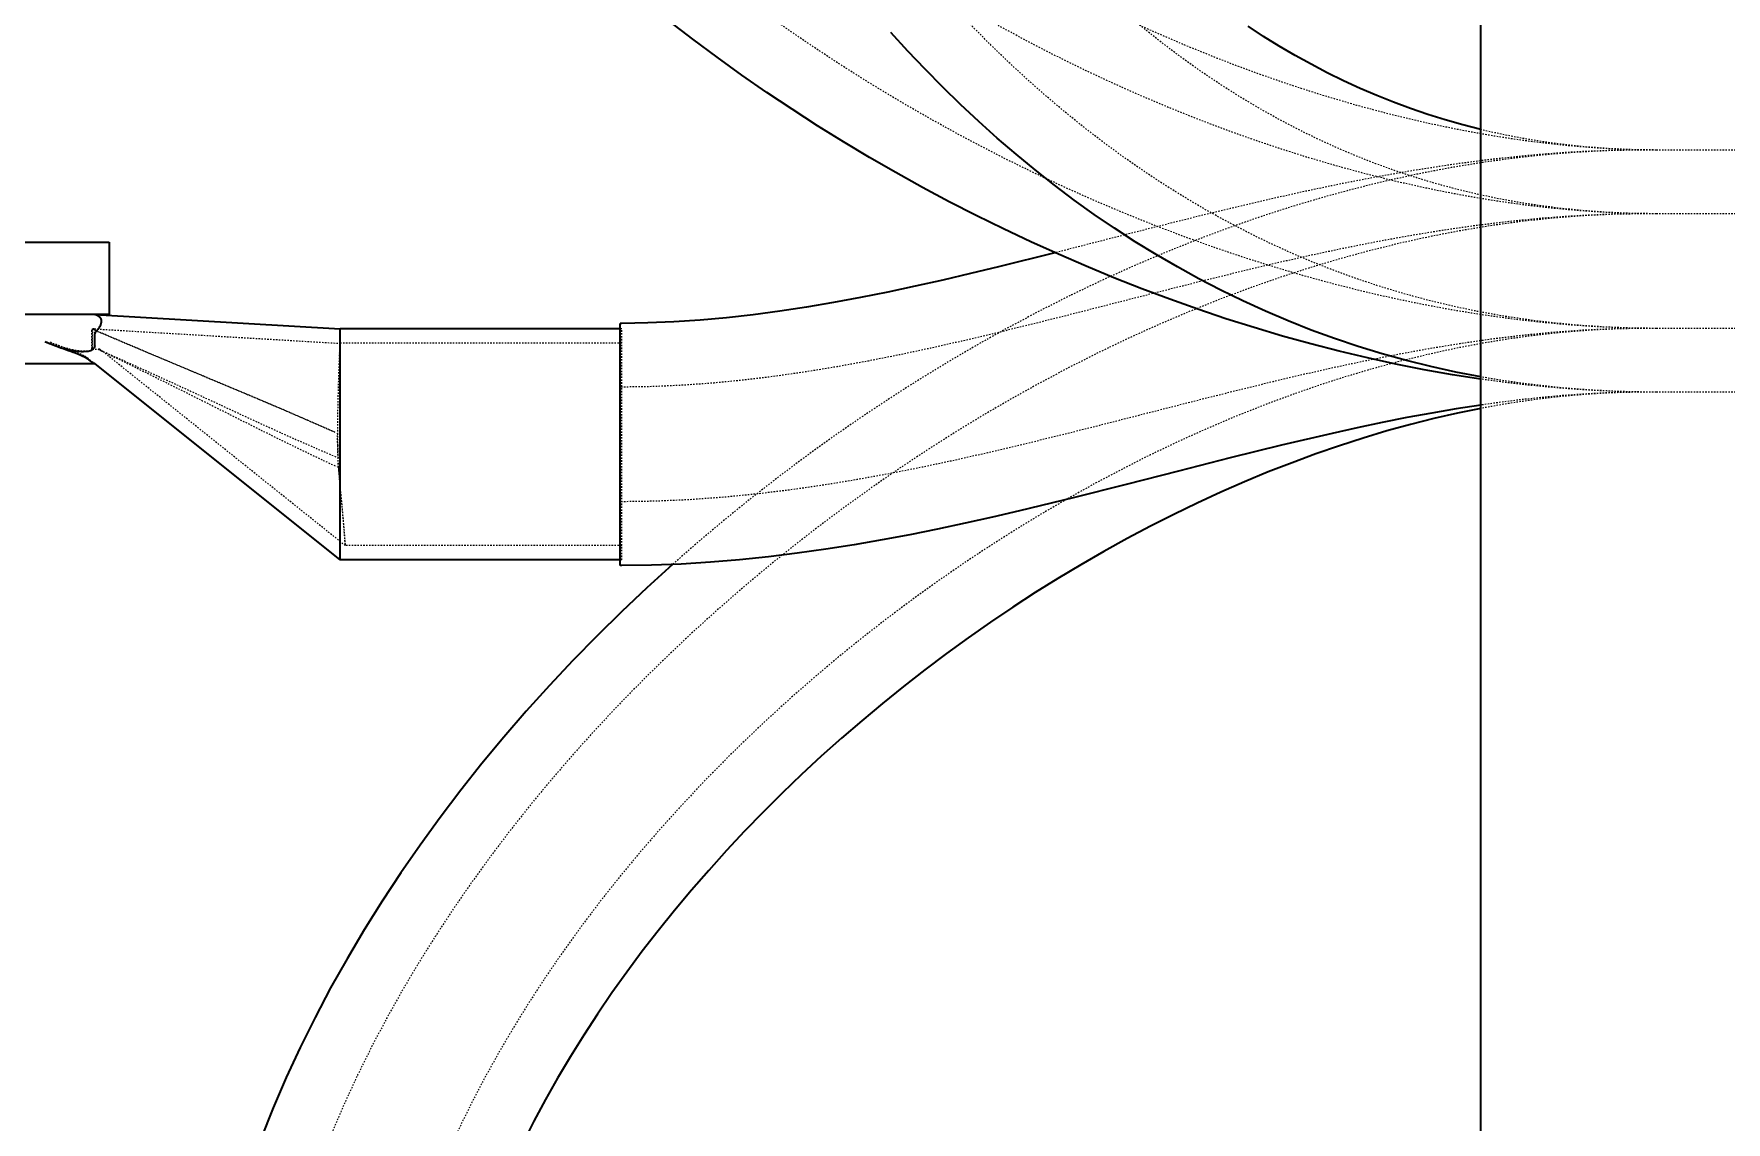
# Model space of a CAD drawing. Header units: millimetres. Extents: x -116965 to 323937, y 291661 to 566926.
# Drawn here: x -19679.5 to -19562.3, y 314251.3 to 314326.6 of the extents above; entities that cross this region are included whole.
import ezdxf

# ---------------------------------------------------------------- set-up
doc = ezdxf.new("R2010")
doc.units = ezdxf.units.MM
doc.linetypes.add('DASHED', pattern=[0.75, 0.5, -0.25])
doc.layers.add('Hidden Edges(Schneider)', color=7, linetype='DASHED', lineweight=18)
doc.layers.add('Visible Edges(Schneider)', color=7, linetype='Continuous', lineweight=35)

msp = doc.modelspace()

# ---------------------------------------------------------------- linework, layer by layer
at = {"layer": 'Hidden Edges(Schneider)', "ltscale": 0.00326}
for p, q in [((-19567.142362, 314318.593953), (-19567.955288, 314318.593953)), ((-19567.142362, 314314.180703), (-19567.955288, 314314.180703)), ((-19567.142362, 314306.243203), (-19567.955288, 314306.243203)), ((-19567.142362, 314301.829953), (-19567.955288, 314301.829953))]:
    msp.add_line(p, q, dxfattribs=at)
at = {"layer": 'Hidden Edges(Schneider)', "ltscale": 0.051567}
for p, q in [((-19554.642362, 314318.593953), (-19567.142362, 314318.593953)), ((-19554.642362, 314314.180703), (-19567.142362, 314314.180703)), ((-19554.642362, 314306.243203), (-19567.142362, 314306.243203)), ((-19554.642362, 314301.829953), (-19567.142362, 314301.829953))]:
    msp.add_line(p, q, dxfattribs=at)
at = {"layer": 'Hidden Edges(Schneider)'}
for p, q in [((-19678.698115, 314305.296302), (-19678.698344, 314305.296402)), ((-19675.470194, 314306.197508), (-19675.47043, 314306.197609))]:
    msp.add_line(p, q, dxfattribs=at)
at = {"layer": 'Hidden Edges(Schneider)', "ltscale": 0.05364}
msp.add_line((-19675.328147, 314306.211953), (-19675.50369, 314306.211953), dxfattribs=at)
at = {"layer": 'Hidden Edges(Schneider)', "ltscale": 4.97122e-05}
msp.add_line((-19675.47043, 314306.197609), (-19675.50369, 314306.211953), dxfattribs=at)
at = {"layer": 'Hidden Edges(Schneider)', "ltscale": 0.005687}
for p, q in [((-19675.503689, 314304.811953), (-19675.503689, 314306.211953)), ((-19675.328211, 314306.211953), (-19675.328211, 314304.811953))]:
    msp.add_line(p, q, dxfattribs=at)
at = {"layer": 'Hidden Edges(Schneider)', "ltscale": 0.070288}
msp.add_line((-19675.328211, 314306.211953), (-19658.328211, 314305.211953), dxfattribs=at)
at = {"layer": 'Hidden Edges(Schneider)', "ltscale": 0.080622}
msp.add_line((-19638.798825, 314305.211953), (-19658.328211, 314305.211953), dxfattribs=at)
at = {"layer": 'Hidden Edges(Schneider)', "ltscale": 0.000313334}
for p, q in [((-19638.798825, 314306.211953), (-19638.898825, 314306.211953)), ((-19638.798825, 314302.180703), (-19638.898825, 314302.180703)), ((-19638.798825, 314294.243203), (-19638.898825, 314294.243203)), ((-19638.798825, 314290.211953), (-19638.898825, 314290.211953))]:
    msp.add_line(p, q, dxfattribs=at)
at = {"layer": 'Hidden Edges(Schneider)', "ltscale": 0.13193}
msp.add_line((-19638.798825, 314290.211953), (-19638.798825, 314306.211953), dxfattribs=at)
at = {"layer": 'Hidden Edges(Schneider)', "ltscale": 3.78582e-05}
msp.add_line((-19675.470336, 314304.811953), (-19675.503689, 314304.811953), dxfattribs=at)
at = {"layer": 'Hidden Edges(Schneider)', "ltscale": 0.001576}
msp.add_line((-19675.470335, 314304.811953), (-19675.087885, 314304.811953), dxfattribs=at)
at = {"layer": 'Hidden Edges(Schneider)', "ltscale": 0.055147}
msp.add_line((-19674.947881, 314304.811953), (-19675.087885, 314304.811953), dxfattribs=at)
at = {"layer": 'Hidden Edges(Schneider)', "ltscale": 0.001349}
msp.add_line((-19674.948044, 314304.811953), (-19674.674352, 314304.593), dxfattribs=at)
at = {"layer": 'Hidden Edges(Schneider)', "ltscale": 0.11247}
msp.add_line((-19657.94805, 314291.211958), (-19674.674352, 314304.593), dxfattribs=at)
at = {"layer": 'Hidden Edges(Schneider)', "ltscale": 0.00021395}
msp.add_line((-19675.298825, 314303.811953), (-19675.363873, 314303.843614), dxfattribs=at)
at = {"layer": 'Hidden Edges(Schneider)', "ltscale": 0.07905}
msp.add_line((-19638.798825, 314291.211953), (-19657.948039, 314291.211953), dxfattribs=at)
at = {"layer": 'Hidden Edges(Schneider)', "ltscale": 0.144389, "flags": 128}
msp.add_lwpolyline([(-19567.142365, 314306.243211), (-19568.968098, 314306.267701), (-19570.775025, 314306.340867), (-19572.563012, 314306.46227), (-19574.331906, 314306.631413), (-19576.081612, 314306.847878), (-19577.81194, 314307.111169), (-19579.522775, 314307.420808), (-19581.213925, 314307.776223), (-19582.885239, 314308.176862), (-19584.536584, 314308.622094), (-19586.167825, 314309.111386), (-19587.778771, 314309.644128), (-19589.369328, 314310.21967), (-19590.9394, 314310.837365), (-19592.488911, 314311.496526), (-19594.017785, 314312.196465), (-19595.525964, 314312.936536), (-19597.01339, 314313.716031), (-19598.480046, 314314.534264), (-19599.925969, 314315.390511), (-19601.351235, 314316.284104), (-19602.755864, 314317.214337), (-19604.139893, 314318.180505), (-19605.5034, 314319.181939), (-19606.846478, 314320.217915), (-19608.169282, 314321.287804), (-19609.471944, 314322.390958), (-19610.754617, 314323.526727), (-19612.017415, 314324.694444), (-19613.260491, 314325.893479), (-19614.484017, 314327.123185), (-19615.688165, 314328.382951), (-19616.873124, 314329.672185), (-19618.039048, 314330.990334), (-19619.186166, 314332.336808), (-19620.314629, 314333.711034), (-19621.42463, 314335.112401), (-19622.516358, 314336.540356), (-19623.589995, 314337.994328), (-19624.645732, 314339.473801), (-19625.683739, 314340.978223), (-19626.7042, 314342.507096), (-19627.707293, 314344.059888), (-19628.693192, 314345.636063), (-19629.662068, 314347.235089), (-19630.614102, 314348.856488), (-19631.549466, 314350.499688), (-19632.468341, 314352.164174), (-19633.370879, 314353.849469), (-19634.257243, 314355.555077), (-19635.127585, 314357.280484), (-19635.982068, 314359.025193), (-19636.820834, 314360.788689), (-19637.644046, 314362.570496), (-19638.451855, 314364.37008), (-19639.244397, 314366.186982), (-19640.021832, 314368.020707), (-19640.784276, 314369.870721), (-19641.53189, 314371.736565), (-19642.264798, 314373.617726), (-19642.983163, 314375.513707), (-19643.687108, 314377.424031), (-19645.052245, 314381.285706), (-19646.36122, 314385.198766), (-19647.615035, 314389.15928), (-19648.814681, 314393.163262), (-19649.961179, 314397.206784), (-19651.055501, 314401.285859), (-19652.098582, 314405.39652), (-19653.091319, 314409.534798), (-19654.034627, 314413.696709), (-19654.929402, 314417.878228), (-19655.776551, 314422.075425), (-19656.57697, 314426.284295), (-19657.331555, 314430.500832), (-19658.041156, 314434.721032), (-19658.70662, 314438.940888), (-19659.328807, 314443.156434), (-19659.908583, 314447.363587), (-19660.446799, 314451.558343), (-19660.944302, 314455.736771), (-19661.401933, 314459.894791), (-19661.820529, 314464.028359), (-19662.200902, 314468.133508), (-19662.5439, 314472.206231), (-19662.850344, 314476.242486), (-19663.121074, 314480.238229), (-19663.356917, 314484.189454), (-19663.558677, 314488.092156), (-19663.727172, 314491.942368), (-19663.863213, 314495.736047), (-19663.967612, 314499.469224), (-19664.041179, 314503.137933), (-19664.066661, 314504.946824), (-19664.084723, 314506.738129), (-19664.09549, 314508.511315), (-19664.099057, 314510.265847)], dxfattribs=at)
at = {"layer": 'Hidden Edges(Schneider)', "ltscale": 0.145204, "flags": 128}
msp.add_lwpolyline([(-19567.142365, 314314.180699), (-19568.754533, 314314.20229), (-19570.345757, 314314.266663), (-19571.916383, 314314.373265), (-19573.466733, 314314.521542), (-19574.997151, 314314.710904), (-19576.508, 314314.940816), (-19577.999604, 314315.210744), (-19579.472363, 314315.520211), (-19580.926602, 314315.868798), (-19582.362702, 314316.256028), (-19583.780988, 314316.6815), (-19585.181802, 314317.144757), (-19586.565507, 314317.645417), (-19587.93237, 314318.183137), (-19589.282677, 314318.757554), (-19590.616677, 314319.368344), (-19591.934674, 314320.015126), (-19593.236897, 314320.697575), (-19594.523595, 314321.415387), (-19595.7949, 314322.168218), (-19597.050965, 314322.955743), (-19598.291962, 314323.777657), (-19599.518044, 314324.633599), (-19600.729344, 314325.523244), (-19601.925977, 314326.446286), (-19603.107999, 314327.402325), (-19604.275449, 314328.391), (-19605.428422, 314329.411927), (-19606.566956, 314330.464745), (-19607.691109, 314331.549092), (-19608.800958, 314332.664567), (-19609.896481, 314333.81075), (-19610.977719, 314334.987203), (-19612.04469, 314336.193486), (-19613.097413, 314337.429162), (-19614.135907, 314338.693772), (-19615.160172, 314339.986897), (-19616.170266, 314341.308061), (-19617.166169, 314342.656842), (-19618.1479, 314344.032708), (-19619.115498, 314345.435201), (-19620.068982, 314346.863767), (-19621.00837, 314348.317967), (-19621.933701, 314349.797269), (-19622.844994, 314351.301175), (-19623.742268, 314352.829209), (-19624.625562, 314354.380856), (-19625.494893, 314355.955602), (-19626.35031, 314357.55293), (-19627.191851, 314359.172326), (-19628.019584, 314360.813256), (-19628.833525, 314362.475205), (-19629.633744, 314364.157639), (-19630.420277, 314365.860043), (-19631.193183, 314367.581902), (-19631.952508, 314369.322682), (-19632.698329, 314371.081849), (-19633.430693, 314372.858868), (-19634.149678, 314374.653245), (-19634.85533, 314376.464406), (-19635.547707, 314378.291856), (-19636.226876, 314380.13506), (-19637.545922, 314383.866616), (-19638.813079, 314387.65482), (-19640.028956, 314391.495458), (-19641.194175, 314395.384293), (-19642.309344, 314399.317113), (-19643.375085, 314403.289681), (-19644.392102, 314407.297803), (-19645.361102, 314411.337262), (-19646.2828, 314415.403863), (-19647.15791, 314419.493371), (-19647.98714, 314423.601647), (-19648.771212, 314427.724458), (-19649.510854, 314431.857606), (-19650.206826, 314435.996896), (-19650.859902, 314440.138207), (-19651.470826, 314444.277345), (-19652.04037, 314448.410111), (-19652.569287, 314452.532349), (-19653.058341, 314456.639863), (-19653.508332, 314460.728532), (-19653.920024, 314464.794122), (-19654.294217, 314468.832551), (-19654.631694, 314472.839547), (-19654.933226, 314476.811028), (-19655.199626, 314480.742799), (-19655.431664, 314484.6307), (-19655.630143, 314488.470536), (-19655.795882, 314492.258149), (-19655.929673, 314495.989343), (-19656.032336, 314499.659882), (-19656.104663, 314503.265611), (-19656.129706, 314505.042878), (-19656.147473, 314506.802331), (-19656.158059, 314508.543511), (-19656.161559, 314510.265847)], dxfattribs=at)
at = {"layer": 'Hidden Edges(Schneider)', "ltscale": 0.143134, "flags": 128}
msp.add_lwpolyline([(-19567.142365, 314306.243211), (-19569.128812, 314306.270276), (-19571.129525, 314306.35088), (-19573.143113, 314306.484109), (-19575.16824, 314306.669007), (-19577.203534, 314306.904679), (-19579.247659, 314307.190209), (-19581.299241, 314307.524701), (-19583.356965, 314307.907353), (-19585.419438, 314308.337403), (-19587.485326, 314308.81405), (-19589.553254, 314309.336472), (-19591.62185, 314309.903909), (-19593.689778, 314310.515576), (-19595.755627, 314311.17075), (-19597.818024, 314311.868726), (-19599.875558, 314312.608777), (-19601.926835, 314313.390199), (-19603.970483, 314314.212266), (-19606.005071, 314315.074292), (-19608.029206, 314315.975552), (-19610.041478, 314316.915437), (-19612.040437, 314317.893239), (-19614.02467, 314318.908311), (-19615.99273, 314319.960004), (-19617.943223, 314321.04765), (-19619.874699, 314322.170583), (-19621.78571, 314323.328172), (-19623.674786, 314324.519826), (-19625.540488, 314325.744916), (-19627.381366, 314327.002831), (-19629.195941, 314328.292943), (-19630.982783, 314329.614621), (-19632.740395, 314330.967313), (-19634.467309, 314332.350427), (-19636.162007, 314333.76339), (-19637.823003, 314335.205651), (-19639.448808, 314336.676637), (-19641.037915, 314338.175755), (-19642.588837, 314339.702493), (-19644.100001, 314341.256314), (-19645.569852, 314342.836686), (-19646.996816, 314344.443112), (-19648.379319, 314346.075078), (-19649.715808, 314347.732049), (-19651.004699, 314349.41351), (-19652.244342, 314351.119004), (-19653.43303, 314352.848016), (-19654.569037, 314354.600011), (-19655.650676, 314356.374493), (-19656.676209, 314358.170968), (-19657.64395, 314359.9889), (-19658.552049, 314361.827775), (-19659.398635, 314363.686963), (-19660.181802, 314365.565816), (-19660.899651, 314367.463685), (-19661.550305, 314369.37996), (-19662.131789, 314371.313878), (-19662.64211, 314373.264581), (-19663.079293, 314375.231133), (-19663.441336, 314377.212621), (-19663.726256, 314379.208051), (-19663.839181, 314380.210629), (-19663.932107, 314381.216241), (-19664.004796, 314382.224713), (-19664.05701, 314383.235932), (-19664.088509, 314384.249688), (-19664.099057, 314385.265866)], dxfattribs=at)
at = {"layer": 'Hidden Edges(Schneider)', "ltscale": 0.144509, "flags": 128}
msp.add_lwpolyline([(-19567.142365, 314314.180699), (-19568.913796, 314314.204923), (-19570.706685, 314314.277249), (-19572.519334, 314314.397202), (-19574.350102, 314314.564343), (-19576.197274, 314314.778176), (-19578.05919, 314315.038224), (-19579.934132, 314315.343991), (-19581.820443, 314315.694848), (-19583.716443, 314316.090203), (-19585.620454, 314316.529485), (-19587.530797, 314317.012044), (-19589.445775, 314317.537309), (-19591.363766, 314318.104649), (-19593.283074, 314318.713399), (-19595.202096, 314319.36287), (-19597.119153, 314320.052396), (-19599.032605, 314320.78127), (-19600.94085, 314321.548844), (-19602.842191, 314322.354413), (-19604.735062, 314323.19727), (-19606.617806, 314324.076672), (-19608.488839, 314324.991914), (-19610.346539, 314325.942231), (-19612.189305, 314326.926938), (-19614.015515, 314327.945252), (-19615.823567, 314328.996449), (-19617.611897, 314330.079785), (-19619.378903, 314331.19444), (-19621.123002, 314332.339669), (-19622.84262, 314333.514691), (-19624.536183, 314334.718705), (-19626.202109, 314335.950967), (-19627.838824, 314337.210656), (-19629.444793, 314338.496953), (-19631.018479, 314339.809018), (-19632.558339, 314341.146031), (-19634.062817, 314342.507192), (-19635.530389, 314343.891621), (-19636.959508, 314345.29852), (-19638.348706, 314346.726991), (-19639.696515, 314348.176175), (-19641.001456, 314349.645177), (-19642.26207, 314351.133138), (-19643.476889, 314352.639161), (-19644.644435, 314354.16237), (-19645.763352, 314355.701848), (-19646.832288, 314357.256738), (-19647.849934, 314358.826123), (-19648.814948, 314360.409146), (-19649.726031, 314362.00491), (-19650.581839, 314363.612519), (-19651.381162, 314365.231114), (-19652.122863, 314366.859952), (-19652.805808, 314368.498269), (-19653.428834, 314370.145284), (-19653.990815, 314371.80029), (-19654.490664, 314373.462582), (-19654.927352, 314375.131665), (-19655.299819, 314376.80708), (-19655.607026, 314378.488313), (-19655.847915, 314380.174981), (-19656.021397, 314381.866914), (-19656.12633, 314383.56392), (-19656.161559, 314385.265866)], dxfattribs=at)
at = {"layer": 'Hidden Edges(Schneider)', "ltscale": 0.140872, "flags": 128}
msp.add_lwpolyline([(-19567.142365, 314318.593961), (-19568.223336, 314318.603783), (-19569.315541, 314318.633176), (-19570.418485, 314318.682061), (-19571.531594, 314318.750306), (-19572.654374, 314318.837834), (-19573.78629, 314318.944531), (-19574.926808, 314319.070302), (-19576.075414, 314319.215051), (-19577.231572, 314319.378663), (-19578.394769, 314319.561063), (-19580.740159, 314319.981728), (-19583.10735, 314320.476266), (-19585.492146, 314321.043855), (-19587.890313, 314321.683675), (-19590.297635, 314322.394391), (-19592.710049, 314323.174363), (-19595.123627, 314324.021989), (-19597.534402, 314324.935685), (-19599.938405, 314325.91385), (-19602.33167, 314326.954881), (-19604.710229, 314328.057195), (-19607.070153, 314329.21919), (-19609.407437, 314330.439263), (-19611.718171, 314331.715833), (-19613.998502, 314333.04699), (-19616.244767, 314334.430734), (-19618.453324, 314335.865002), (-19620.620492, 314337.347775), (-19622.742608, 314338.876992), (-19624.81601, 314340.450593), (-19626.837046, 314342.066556), (-19628.802054, 314343.722821), (-19630.707352, 314345.417367), (-19632.549374, 314347.148019), (-19634.324849, 314348.91224), (-19636.030543, 314350.707665), (-19637.663205, 314352.531873)], dxfattribs=at)
at = {"layer": 'Hidden Edges(Schneider)', "ltscale": 0.050617, "flags": 128}
msp.add_lwpolyline([(-19567.142365, 314318.593961), (-19568.745854, 314318.616792), (-19570.323804, 314318.684903), (-19571.877015, 314318.797685), (-19573.406232, 314318.954507), (-19574.912236, 314319.154797), (-19576.395829, 314319.397927), (-19577.857774, 314319.683286), (-19579.298833, 314320.010281)], dxfattribs=at)
at = {"layer": 'Hidden Edges(Schneider)', "ltscale": 0.13098, "flags": 128}
msp.add_lwpolyline([(-19567.955296, 314318.593961), (-19570.182317, 314318.558846), (-19572.412713, 314318.454553), (-19574.645303, 314318.282605), (-19576.878903, 314318.044511), (-19579.112351, 314317.741776), (-19581.344426, 314317.375947), (-19583.574002, 314316.948548), (-19585.79984, 314316.461068), (-19588.020814, 314315.91507), (-19590.235741, 314315.312043), (-19592.443593, 314314.653302), (-19594.643395, 314313.939916), (-19596.834119, 314313.173123), (-19599.014657, 314312.354089), (-19601.18398, 314311.483994), (-19603.341, 314310.564023), (-19605.48467, 314309.595338), (-19607.6139, 314308.579007), (-19609.727567, 314307.516061), (-19611.824582, 314306.40751), (-19613.903802, 314305.254384), (-19615.964139, 314304.057694), (-19618.004468, 314302.818471), (-19620.023644, 314301.537686), (-19622.020505, 314300.216275), (-19623.993876, 314298.855153), (-19625.942557, 314297.455216), (-19627.865384, 314296.017381), (-19629.761164, 314294.5426), (-19631.628726, 314293.031751), (-19633.466819, 314291.485692), (-19635.274194, 314289.905244)], dxfattribs=at)
at = {"layer": 'Hidden Edges(Schneider)', "ltscale": 0.145987, "flags": 128}
msp.add_lwpolyline([(-19567.955296, 314318.593961), (-19569.328778, 314318.582364), (-19570.695508, 314318.548222), (-19572.055524, 314318.492432), (-19573.408826, 314318.415948), (-19574.755433, 314318.319684), (-19576.095345, 314318.204575), (-19578.7552, 314317.921544), (-19581.388524, 314317.574254), (-19583.995431, 314317.170144), (-19586.576608, 314316.716462), (-19589.133065, 314316.219903), (-19591.665623, 314315.687028), (-19594.175141, 314315.124379), (-19596.662438, 314314.538518), (-19599.128411, 314313.936005), (-19601.573918, 314313.32306), (-19603.99957, 314312.705479), (-19608.793786, 314311.479531)], dxfattribs=at)
at = {"layer": 'Hidden Edges(Schneider)', "ltscale": 0.135934, "flags": 128}
msp.add_lwpolyline([(-19567.955296, 314314.180699), (-19570.04371, 314314.147645), (-19572.139771, 314314.049321), (-19574.242146, 314313.887063), (-19576.3495, 314313.662148), (-19578.460534, 314313.375893), (-19580.573952, 314313.029576), (-19582.688535, 314312.624398), (-19584.80304, 314312.161561), (-19586.916249, 314311.642228), (-19589.02694, 314311.067582), (-19591.133874, 314310.438825), (-19593.235848, 314309.757062), (-19595.331643, 314309.023419), (-19597.420056, 314308.238927), (-19599.499848, 314307.404691), (-19601.569836, 314306.521779), (-19603.628762, 314305.591279), (-19605.675443, 314304.61422), (-19607.708619, 314303.591634), (-19609.727052, 314302.52451), (-19611.72952, 314301.41388), (-19613.714745, 314300.260716), (-19615.681508, 314299.066048), (-19617.628568, 314297.83085), (-19619.554665, 314296.556111), (-19621.458504, 314295.242787), (-19623.338826, 314293.891831), (-19625.194362, 314292.504216), (-19627.023824, 314291.080857), (-19628.825934, 314289.622746), (-19630.599425, 314288.130799), (-19632.34298, 314286.605969), (-19634.055302, 314285.049134), (-19635.735057, 314283.461247), (-19637.380956, 314281.843186), (-19638.991683, 314280.195886), (-19640.565923, 314278.520261), (-19642.10234, 314276.81717), (-19643.59958, 314275.087529), (-19645.056269, 314273.332196), (-19646.471064, 314271.552029), (-19647.842591, 314269.747926), (-19649.169505, 314267.920762), (-19650.450414, 314266.071359), (-19651.683886, 314264.200612), (-19652.868474, 314262.309342), (-19654.002745, 314260.398389), (-19655.085252, 314258.468629), (-19656.114543, 314256.520882), (-19657.089169, 314254.556008), (-19658.007586, 314252.574836), (-19658.868211, 314250.578271), (-19659.669488, 314248.567172), (-19660.409816, 314246.542445), (-19661.08764, 314244.504958), (-19661.701358, 314242.455598), (-19662.249272, 314240.395356), (-19662.729686, 314238.325253), (-19663.14091, 314236.24632), (-19663.481248, 314234.159575), (-19663.748954, 314232.066117), (-19663.942311, 314229.967204), (-19664.059584, 314227.864095), (-19664.099057, 314225.758038)], dxfattribs=at)
at = {"layer": 'Hidden Edges(Schneider)', "ltscale": 0.151819, "flags": 128}
for points in [[(-19567.955296, 314314.180699), (-19570.323994, 314314.144498), (-19572.678559, 314314.039174), (-19575.019257, 314313.869763), (-19577.346356, 314313.641206), (-19579.660142, 314313.358518), (-19581.9609, 314313.026696), (-19584.248975, 314312.6507), (-19586.524937, 314312.235375), (-19588.789361, 314311.785413), (-19591.042798, 314311.305467), (-19593.285764, 314310.800248), (-19595.518811, 314310.274392), (-19599.957345, 314309.179421), (-19604.362443, 314308.056622), (-19608.737767, 314306.941148), (-19613.086808, 314305.868131), (-19615.25245, 314305.358353), (-19617.412656, 314304.871884), (-19619.567731, 314304.412843), (-19621.718076, 314303.985387), (-19623.864024, 314303.593579), (-19626.005919, 314303.24154), (-19628.144038, 314302.933236), (-19630.278952, 314302.672463), (-19632.411282, 314302.463017), (-19634.541629, 314302.308713), (-19636.670602, 314302.213345), (-19638.798821, 314302.180711)], [(-19567.955296, 314306.243211), (-19570.083516, 314306.210576), (-19572.212479, 314306.115189), (-19574.342835, 314305.960885), (-19576.475156, 314305.751458), (-19578.61007, 314305.490666), (-19580.748189, 314305.182362), (-19582.890084, 314304.830342), (-19585.036023, 314304.438535), (-19587.186368, 314304.01106), (-19589.341462, 314303.552018), (-19591.501649, 314303.065568), (-19593.66731, 314302.555772), (-19598.016351, 314301.482755), (-19602.391656, 314300.36728), (-19606.796773, 314299.244481), (-19611.235307, 314298.14951), (-19613.468354, 314297.623673), (-19615.71132, 314297.118436), (-19617.964738, 314296.63849), (-19620.22918, 314296.188527), (-19622.505143, 314295.773202), (-19624.793208, 314295.397206), (-19627.093976, 314295.065385), (-19629.407761, 314294.782697), (-19631.73486, 314294.554158), (-19634.075549, 314294.384728), (-19636.430114, 314294.279424), (-19638.798821, 314294.243203)]]:
    msp.add_lwpolyline(points, dxfattribs=at)
at = {"layer": 'Hidden Edges(Schneider)', "ltscale": 0.005953, "flags": 128}
msp.add_lwpolyline([(-19675.089261, 314306.177274), (-19675.050699, 314306.221924), (-19675.015714, 314306.268239), (-19674.984249, 314306.315953), (-19674.956259, 314306.364802), (-19674.931695, 314306.414521), (-19674.910604, 314306.464573), (-19674.893033, 314306.514422), (-19674.878904, 314306.563817), (-19674.868151, 314306.61251), (-19674.860701, 314306.660249), (-19674.85649, 314306.706742), (-19674.855491, 314306.751604), (-19674.857685, 314306.794687), (-19674.863052, 314306.835868), (-19674.871573, 314306.875024), (-19674.883229, 314306.91203), (-19674.897992, 314306.946731), (-19674.915838, 314306.978989), (-19674.936778, 314307.008802), (-19674.960822, 314307.036175), (-19674.987904, 314307.061049), (-19675.017943, 314307.083428), (-19675.050947, 314307.103426), (-19675.086922, 314307.121157)], dxfattribs=at)
at = {"layer": 'Hidden Edges(Schneider)', "ltscale": 0.01389, "flags": 128}
msp.add_lwpolyline([(-19678.38673, 314305.311953), (-19678.250276, 314305.253271), (-19678.114113, 314305.196964), (-19677.978465, 314305.143111), (-19677.843544, 314305.091795), (-19677.709567, 314305.043094), (-19677.576756, 314304.99709), (-19677.445325, 314304.953861), (-19677.315492, 314304.913489), (-19677.187473, 314304.876053), (-19677.061486, 314304.841635), (-19676.937749, 314304.810313), (-19676.81648, 314304.782169), (-19676.697892, 314304.757282), (-19676.582207, 314304.735733), (-19676.466626, 314304.717159), (-19676.332251, 314304.699741), (-19676.181773, 314304.686374), (-19676.022488, 314304.680761), (-19675.861704, 314304.686604), (-19675.70672, 314304.707604), (-19675.558371, 314304.750025), (-19675.425352, 314304.824339), (-19675.33066, 314304.940002), (-19675.298826, 314305.086319)], dxfattribs=at)
at = {"layer": 'Hidden Edges(Schneider)', "ltscale": 0.015662, "flags": 128}
msp.add_lwpolyline([(-19678.38673, 314305.311953), (-19678.210248, 314305.236139), (-19678.036553, 314305.164174), (-19677.86292, 314305.094446), (-19677.689611, 314305.026613), (-19677.517795, 314304.9607), (-19677.348642, 314304.896728), (-19677.183322, 314304.834719), (-19677.023007, 314304.774698), (-19676.868867, 314304.716686), (-19676.722073, 314304.660707), (-19676.583795, 314304.606782), (-19676.454062, 314304.554467), (-19676.326668, 314304.500575), (-19676.202411, 314304.444428), (-19676.081936, 314304.38499), (-19675.967066, 314304.321569), (-19675.860488, 314304.254236), (-19675.764844, 314304.184212), (-19675.681693, 314304.114479), (-19675.608291, 314304.046319), (-19675.54279, 314303.982928), (-19675.482148, 314303.926558), (-19675.423118, 314303.879221), (-19675.36246, 314303.842931)], dxfattribs=at)
at = {"layer": 'Hidden Edges(Schneider)', "ltscale": 0.005627, "flags": 128}
for points in [[(-19675.471467, 314304.811953), (-19675.471334, 314304.86923), (-19675.471205, 314304.926561), (-19675.471086, 314304.983946), (-19675.470971, 314305.041385), (-19675.470864, 314305.09888), (-19675.470766, 314305.156431), (-19675.470673, 314305.214041), (-19675.470588, 314305.271709), (-19675.470509, 314305.329437), (-19675.470437, 314305.387225), (-19675.470373, 314305.445074), (-19675.470316, 314305.502986), (-19675.470266, 314305.560961), (-19675.470223, 314305.619), (-19675.470187, 314305.677105), (-19675.470158, 314305.735199), (-19675.470137, 314305.793223), (-19675.470125, 314305.851178), (-19675.470118, 314305.909065), (-19675.47012, 314305.966884), (-19675.470127, 314306.024637), (-19675.470142, 314306.082324), (-19675.470166, 314306.139948), (-19675.470194, 314306.197508)], [(-19675.47043, 314306.197609), (-19675.470385, 314306.139848), (-19675.470342, 314306.082056), (-19675.470304, 314306.024233), (-19675.470268, 314305.966378), (-19675.470237, 314305.908492), (-19675.470208, 314305.850572), (-19675.470185, 314305.792632), (-19675.470166, 314305.734718), (-19675.470149, 314305.676835), (-19675.470135, 314305.618981), (-19675.470125, 314305.561157), (-19675.47012, 314305.503363), (-19675.470118, 314305.445597), (-19675.47012, 314305.38786), (-19675.470125, 314305.33015), (-19675.470135, 314305.272468), (-19675.470146, 314305.214814), (-19675.470163, 314305.157186), (-19675.470182, 314305.099584), (-19675.470206, 314305.042008), (-19675.470232, 314304.984457), (-19675.470263, 314304.926931), (-19675.470299, 314304.86943), (-19675.470335, 314304.811953)]]:
    msp.add_lwpolyline(points, dxfattribs=at)
at = {"layer": 'Hidden Edges(Schneider)', "ltscale": 0.079252, "flags": 128}
msp.add_lwpolyline([(-19675.47043, 314306.197609), (-19674.570534, 314305.813227), (-19673.662316, 314305.426838), (-19672.75511, 314305.042377), (-19671.858286, 314304.663687), (-19670.981242, 314304.294533), (-19670.133399, 314303.93861), (-19669.32419, 314303.599575), (-19668.563048, 314303.281072), (-19667.859392, 314302.986772), (-19667.221588, 314302.719971), (-19666.608865, 314302.463471), (-19665.995869, 314302.206523), (-19665.382358, 314301.948871), (-19664.768087, 314301.690258), (-19664.152815, 314301.430428), (-19663.536293, 314301.169126), (-19662.918376, 314300.906149), (-19662.304448, 314300.643675), (-19661.696352, 314300.382418), (-19661.092243, 314300.121531), (-19660.490274, 314299.860172), (-19659.888601, 314299.597495), (-19659.285378, 314299.332653), (-19658.678774, 314299.064795)], dxfattribs=at)
at = {"layer": 'Hidden Edges(Schneider)', "ltscale": 0.079251, "flags": 128}
msp.add_lwpolyline([(-19658.678774, 314299.064795), (-19659.311292, 314299.342976), (-19659.928166, 314299.612915), (-19660.532374, 314299.876003), (-19661.126909, 314300.133627), (-19661.714768, 314300.387165), (-19662.298953, 314300.637984), (-19662.88247, 314300.887443), (-19663.468329, 314301.136898), (-19664.059538, 314301.3877), (-19664.659111, 314301.641199), (-19665.270056, 314301.898749), (-19665.895385, 314302.161709), (-19666.538104, 314302.43145), (-19667.201213, 314302.709356), (-19667.895393, 314303.000045), (-19668.633665, 314303.309142), (-19669.41086, 314303.634701), (-19670.221369, 314303.974629), (-19671.059577, 314304.326845), (-19671.919874, 314304.689254), (-19672.796661, 314305.059727), (-19673.684351, 314305.43609), (-19674.577376, 314305.816113), (-19675.470194, 314306.197508)], dxfattribs=at)
at = {"layer": 'Hidden Edges(Schneider)', "ltscale": 0.002087, "flags": 128}
msp.add_lwpolyline([(-19675.089261, 314306.177274), (-19675.103897, 314306.16111), (-19675.118212, 314306.14466), (-19675.132181, 314306.127926), (-19675.145776, 314306.11091), (-19675.158974, 314306.093613), (-19675.171747, 314306.076036), (-19675.18407, 314306.058181), (-19675.195922, 314306.04004), (-19675.2073, 314306.021578), (-19675.218171, 314306.002792), (-19675.228507, 314305.983688), (-19675.238268, 314305.964267), (-19675.247428, 314305.944533), (-19675.255949, 314305.92449), (-19675.263798, 314305.904141), (-19675.270945, 314305.883489), (-19675.277356, 314305.862538), (-19675.282986, 314305.841347), (-19675.28778, 314305.820041), (-19675.291726, 314305.798627), (-19675.294816, 314305.777108), (-19675.297036, 314305.755487), (-19675.298375, 314305.733767), (-19675.298826, 314305.711953)], dxfattribs=at)
at = {"layer": 'Hidden Edges(Schneider)', "ltscale": 0.042153, "flags": 128}
msp.add_lwpolyline([(-19658.328219, 314305.211953), (-19658.328773, 314305.198943), (-19658.330466, 314305.159996), (-19658.333253, 314305.095405), (-19658.337089, 314305.00546), (-19658.341926, 314304.890451), (-19658.347716, 314304.750669), (-19658.354412, 314304.586406), (-19658.361946, 314304.398291), (-19658.370189, 314304.187645), (-19658.379025, 314303.955207), (-19658.388342, 314303.701683), (-19658.398026, 314303.427776), (-19658.407962, 314303.134192), (-19658.418032, 314302.821749), (-19658.428058, 314302.49263), (-19658.437898, 314302.148241), (-19658.447431, 314301.789595), (-19658.456536, 314301.417705), (-19658.46509, 314301.033583), (-19658.472974, 314300.638243), (-19658.480053, 314300.233623), (-19658.486205, 314299.822172), (-19658.491329, 314299.40507), (-19658.495329, 314298.983485)], dxfattribs=at)
at = {"layer": 'Hidden Edges(Schneider)', "ltscale": 0.136461, "flags": 128}
msp.add_lwpolyline([(-19567.955296, 314306.243211), (-19569.793809, 314306.214047), (-19571.647351, 314306.127053), (-19573.514569, 314305.982934), (-19575.394032, 314305.782357), (-19577.284406, 314305.526009), (-19579.184239, 314305.214635), (-19581.092046, 314304.849015), (-19583.006375, 314304.429952), (-19584.925759, 314303.958283), (-19586.848691, 314303.434792), (-19588.773701, 314302.860318), (-19590.699303, 314302.235719), (-19592.62399, 314301.56189), (-19594.546292, 314300.839787), (-19596.464722, 314300.070306), (-19598.377774, 314299.25438), (-19600.283978, 314298.392926), (-19602.181828, 314297.486878), (-19604.069894, 314296.537228), (-19605.946667, 314295.544988), (-19607.810719, 314294.511109), (-19609.660561, 314293.436623), (-19611.494763, 314292.322522), (-19613.311856, 314291.169778), (-19615.110371, 314289.979421), (-19616.888898, 314288.752519), (-19618.646004, 314287.490083), (-19620.380261, 314286.193181), (-19622.090237, 314284.862824), (-19623.774503, 314283.500081), (-19625.431636, 314282.106), (-19627.060244, 314280.681649), (-19628.658917, 314279.228135), (-19630.226281, 314277.746507), (-19631.760924, 314276.23787), (-19633.261464, 314274.703294), (-19634.726508, 314273.143884), (-19636.154683, 314271.560727), (-19637.544644, 314269.954968), (-19638.895047, 314268.327733), (-19640.204556, 314266.680108), (-19641.471808, 314265.013238), (-19642.695477, 314263.328267), (-19643.874228, 314261.626302), (-19645.006802, 314259.908505), (-19646.091922, 314258.176022), (-19647.128337, 314256.430016), (-19648.114789, 314254.671632), (-19649.05001, 314252.902013), (-19649.93275, 314251.122323), (-19650.761864, 314249.333716), (-19651.5362, 314247.537289), (-19652.254651, 314245.734168), (-19652.916072, 314243.925477), (-19653.519337, 314242.112313), (-19654.063342, 314240.295792), (-19654.547074, 314238.476935), (-19654.969523, 314236.656714), (-19655.329688, 314234.836093), (-19655.626548, 314233.016053), (-19655.859149, 314231.197482), (-19656.0265, 314229.381133), (-19656.127637, 314227.56774), (-19656.161559, 314225.758038)], dxfattribs=at)
at = {"layer": 'Hidden Edges(Schneider)', "ltscale": 0.078553, "flags": 128}
msp.add_lwpolyline([(-19675.087885, 314304.811953), (-19674.138564, 314304.391643), (-19673.239412, 314303.990799), (-19672.386679, 314303.608117), (-19671.576611, 314303.242279), (-19670.805468, 314302.891952), (-19670.06951, 314302.555788), (-19669.36501, 314302.232419), (-19668.688247, 314301.920464), (-19668.035502, 314301.618528), (-19667.403068, 314301.325209), (-19666.78723, 314301.039099), (-19666.184279, 314300.758795), (-19665.590503, 314300.482906), (-19665.002171, 314300.21006), (-19664.415552, 314299.93891), (-19663.826896, 314299.668138), (-19663.23244, 314299.396455), (-19662.628416, 314299.122596), (-19662.011051, 314298.845304), (-19661.376573, 314298.563321), (-19660.721225, 314298.275377), (-19660.041253, 314297.980184), (-19659.332918, 314297.676437), (-19658.592505, 314297.362836)], dxfattribs=at)
at = {"layer": 'Hidden Edges(Schneider)', "ltscale": 0.079925, "flags": 128}
msp.add_lwpolyline([(-19675.068447, 314304.811953), (-19674.109916, 314304.344737), (-19673.196911, 314303.897764), (-19672.326421, 314303.469816), (-19671.495437, 314303.059671), (-19670.700957, 314302.666098), (-19669.939977, 314302.287856), (-19669.209499, 314301.9237), (-19668.506529, 314301.572377), (-19667.82807, 314301.232626), (-19667.171132, 314300.903188), (-19666.532723, 314300.582802), (-19665.909852, 314300.27021), (-19665.299517, 314299.964164), (-19664.698722, 314299.663423), (-19664.104451, 314299.366765), (-19663.513696, 314299.072975), (-19662.923431, 314298.780854), (-19662.330636, 314298.48921), (-19661.732287, 314298.19685), (-19661.125364, 314297.902573), (-19660.506853, 314297.605167), (-19659.873759, 314297.303402), (-19659.223081, 314296.996032), (-19658.551852, 314296.681805)], dxfattribs=at)
at = {"layer": 'Hidden Edges(Schneider)', "ltscale": 0.054839, "flags": 128}
msp.add_lwpolyline([(-19674.674353, 314304.593), (-19674.751372, 314304.654113), (-19674.80426, 314304.684375), (-19674.894683, 314304.726649)], dxfattribs=at)
at = {"layer": 'Hidden Edges(Schneider)', "ltscale": 0.050713, "flags": 128}
msp.add_lwpolyline([(-19674.674353, 314304.593), (-19674.739644, 314304.645073), (-19674.784259, 314304.671929), (-19674.861121, 314304.711072)], dxfattribs=at)
at = {"layer": 'Hidden Edges(Schneider)', "ltscale": 0.001288, "flags": 128}
msp.add_lwpolyline([(-19675.377447, 314303.846687), (-19675.371208, 314303.843966), (-19675.365202, 314303.841343), (-19675.359434, 314303.83882), (-19675.353908, 314303.836398), (-19675.348625, 314303.834079), (-19675.343587, 314303.831865), (-19675.338802, 314303.829757), (-19675.334269, 314303.827758), (-19675.329995, 314303.825869), (-19675.32598, 314303.824092), (-19675.322229, 314303.822429), (-19675.318746, 314303.820881), (-19675.315534, 314303.819451), (-19675.312604, 314303.818145), (-19675.309963, 314303.816964), (-19675.307605, 314303.815909), (-19675.305533, 314303.814979), (-19675.303742, 314303.814174), (-19675.302231, 314303.813494), (-19675.301, 314303.812938), (-19675.300044, 314303.812506), (-19675.299365, 314303.812198), (-19675.29896, 314303.812014), (-19675.298824, 314303.811952)], dxfattribs=at)
at = {"layer": 'Hidden Edges(Schneider)', "ltscale": 0.001198, "flags": 128}
msp.add_lwpolyline([(-19675.298826, 314303.811953), (-19675.298943, 314303.812011), (-19675.299293, 314303.812186), (-19675.29988, 314303.812476), (-19675.300695, 314303.812881), (-19675.301742, 314303.8134), (-19675.303017, 314303.814031), (-19675.304522, 314303.814773), (-19675.30625, 314303.815626), (-19675.308205, 314303.816588), (-19675.310385, 314303.817659), (-19675.312783, 314303.818837), (-19675.315406, 314303.820121), (-19675.318245, 314303.82151), (-19675.321302, 314303.823003), (-19675.324566, 314303.824595), (-19675.32803, 314303.826281), (-19675.33169, 314303.82806), (-19675.33554, 314303.829929), (-19675.339579, 314303.831887), (-19675.343801, 314303.833931), (-19675.348205, 314303.836059), (-19675.352785, 314303.83827), (-19675.357539, 314303.840562), (-19675.36246, 314303.842931)], dxfattribs=at)
at = {"layer": 'Hidden Edges(Schneider)', "ltscale": 0.050406, "flags": 128}
msp.add_lwpolyline([(-19567.142365, 314301.829949), (-19568.702824, 314301.846753), (-19570.252011, 314301.896993), (-19571.789735, 314301.980496), (-19573.315747, 314302.097016), (-19574.829896, 314302.246381), (-19576.331933, 314302.428342), (-19577.821648, 314302.642728), (-19579.298833, 314302.889348)], dxfattribs=at)
at = {"layer": 'Hidden Edges(Schneider)', "ltscale": 0.050333, "flags": 128}
msp.add_lwpolyline([(-19567.142365, 314301.829949), (-19568.646043, 314301.844617), (-19570.155099, 314301.888314), (-19571.669152, 314301.960641), (-19573.187726, 314302.061139), (-19574.7104, 314302.189389), (-19576.236775, 314302.344972), (-19577.766393, 314302.527448), (-19579.298833, 314302.736417)], dxfattribs=at)
at = {"layer": 'Hidden Edges(Schneider)', "ltscale": 0.047019, "flags": 128}
msp.add_lwpolyline([(-19567.955296, 314301.829949), (-19569.356072, 314301.814748), (-19570.761197, 314301.76983), (-19572.170956, 314301.696301), (-19573.585618, 314301.595269), (-19575.005467, 314301.467801), (-19576.430753, 314301.315003), (-19577.861779, 314301.137944), (-19579.298833, 314300.937749)], dxfattribs=at)
at = {"layer": 'Hidden Edges(Schneider)', "ltscale": 0.047098, "flags": 128}
msp.add_lwpolyline([(-19567.955296, 314301.829949), (-19569.333756, 314301.812077), (-19570.725129, 314301.758633), (-19572.128594, 314301.669846), (-19573.543351, 314301.546002), (-19574.96856, 314301.38733), (-19576.40342, 314301.194096), (-19577.847112, 314300.96655), (-19579.298833, 314300.704938)], dxfattribs=at)
at = {"layer": 'Hidden Edges(Schneider)', "ltscale": 0.00687, "flags": 128}
msp.add_lwpolyline([(-19658.495329, 314298.983485), (-19658.492979, 314298.913728), (-19658.490658, 314298.843907), (-19658.488368, 314298.774026), (-19658.486108, 314298.70409), (-19658.483879, 314298.634104), (-19658.481681, 314298.564075), (-19658.479515, 314298.494007), (-19658.477381, 314298.423906), (-19658.47528, 314298.353777), (-19658.473212, 314298.283625), (-19658.471178, 314298.213455), (-19658.469178, 314298.143273), (-19658.467212, 314298.073085), (-19658.465281, 314298.002894), (-19658.463386, 314297.932708), (-19658.461526, 314297.862531), (-19658.459702, 314297.792367), (-19658.457915, 314297.722224), (-19658.456166, 314297.652105), (-19658.454454, 314297.582017), (-19658.452781, 314297.511964), (-19658.451145, 314297.441952), (-19658.449549, 314297.371986), (-19658.447991, 314297.302071)], dxfattribs=at)
at = {"layer": 'Hidden Edges(Schneider)', "ltscale": 0.00339, "flags": 128}
msp.add_lwpolyline([(-19658.469115, 314298.141441), (-19658.470178, 314298.17662), (-19658.471245, 314298.211798), (-19658.472313, 314298.246973), (-19658.473386, 314298.282144), (-19658.47446, 314298.317312), (-19658.475537, 314298.352474), (-19658.476617, 314298.387632), (-19658.477699, 314298.422784), (-19658.478784, 314298.457928), (-19658.479871, 314298.493066), (-19658.480961, 314298.528196), (-19658.482054, 314298.563317), (-19658.483148, 314298.598429), (-19658.484245, 314298.63353), (-19658.485343, 314298.668621), (-19658.486444, 314298.703701), (-19658.487548, 314298.738769), (-19658.488653, 314298.773824), (-19658.489761, 314298.808866), (-19658.490869, 314298.843893), (-19658.491982, 314298.878907), (-19658.493095, 314298.913904), (-19658.49421, 314298.948886), (-19658.495327, 314298.983851)], dxfattribs=at)
at = {"layer": 'Hidden Edges(Schneider)', "ltscale": 0.006235, "flags": 128}
msp.add_lwpolyline([(-19658.426251, 314296.623317), (-19658.427882, 314296.685488), (-19658.429527, 314296.7478), (-19658.431187, 314296.810251), (-19658.432862, 314296.872837), (-19658.434552, 314296.935553), (-19658.436257, 314296.998396), (-19658.437976, 314297.061362), (-19658.439709, 314297.124448), (-19658.441457, 314297.187649), (-19658.443219, 314297.250962), (-19658.444994, 314297.314362), (-19658.446782, 314297.377811), (-19658.448582, 314297.441302), (-19658.450393, 314297.504833), (-19658.452217, 314297.5684), (-19658.454052, 314297.631998), (-19658.455897, 314297.695624), (-19658.457754, 314297.759273), (-19658.459622, 314297.822942), (-19658.461501, 314297.886626), (-19658.463389, 314297.950322), (-19658.465288, 314298.014026), (-19658.467197, 314298.077734), (-19658.469115, 314298.141441)], dxfattribs=at)
at = {"layer": 'Hidden Edges(Schneider)', "ltscale": 0.007948, "flags": 128}
msp.add_lwpolyline([(-19658.298826, 314295.436485), (-19658.305432, 314295.511014), (-19658.312032, 314295.585903), (-19658.318623, 314295.661144), (-19658.325198, 314295.736729), (-19658.331756, 314295.812638), (-19658.338289, 314295.888842), (-19658.344793, 314295.965333), (-19658.351266, 314296.042103), (-19658.357703, 314296.119145), (-19658.364101, 314296.196452), (-19658.370457, 314296.274013), (-19658.376768, 314296.351824), (-19658.38303, 314296.429874), (-19658.389242, 314296.508158), (-19658.395399, 314296.586666), (-19658.401499, 314296.665392), (-19658.407541, 314296.744327), (-19658.413522, 314296.823463), (-19658.419437, 314296.902793), (-19658.425288, 314296.982308), (-19658.431069, 314297.062002), (-19658.436782, 314297.141866), (-19658.442424, 314297.221891), (-19658.447991, 314297.302071)], dxfattribs=at)
at = {"layer": 'Hidden Edges(Schneider)', "ltscale": 0.00646, "flags": 128}
msp.add_lwpolyline([(-19658.426251, 314296.623317), (-19658.421305, 314296.559181), (-19658.416315, 314296.495202), (-19658.411284, 314296.431386), (-19658.406212, 314296.367736), (-19658.401101, 314296.304256), (-19658.395953, 314296.240951), (-19658.390767, 314296.177825), (-19658.385548, 314296.114883), (-19658.380294, 314296.052127), (-19658.375011, 314295.989563), (-19658.369698, 314295.927194), (-19658.364356, 314295.865026), (-19658.358989, 314295.803061), (-19658.353599, 314295.741304), (-19658.348185, 314295.67976), (-19658.342752, 314295.618432), (-19658.337302, 314295.557324), (-19658.331835, 314295.496441), (-19658.326355, 314295.435787), (-19658.320863, 314295.375365), (-19658.315362, 314295.315181), (-19658.309854, 314295.255238), (-19658.30434, 314295.19554), (-19658.298826, 314295.136093)], dxfattribs=at)
at = {"layer": 'Hidden Edges(Schneider)', "ltscale": 0.065899, "flags": 128}
msp.add_lwpolyline([(-19658.298826, 314295.136093), (-19658.243794, 314294.553908), (-19658.191174, 314294.004577), (-19658.142703, 314293.492796), (-19658.09949, 314293.023593), (-19658.061967, 314292.600899), (-19658.03028, 314292.229698), (-19658.004169, 314291.912439), (-19657.983313, 314291.65137), (-19657.967451, 314291.449062), (-19657.956406, 314291.308248), (-19657.94995, 314291.229678), (-19657.947954, 314291.21394), (-19657.950402, 314291.261497), (-19657.957315, 314291.371663), (-19657.968786, 314291.543235), (-19657.98502, 314291.775013), (-19658.006296, 314292.065524), (-19658.032775, 314292.410845), (-19658.064688, 314292.807843), (-19658.102229, 314293.253806), (-19658.145323, 314293.745118), (-19658.19326, 314294.275338), (-19658.244973, 314294.840389), (-19658.298826, 314295.436485)], dxfattribs=at)
at = {"layer": 'Visible Edges(Schneider)'}
for p, q in [((-19579.298825, 314099.211953), (-19579.298825, 314440.211953)), ((-19754.298825, 314312.211953), (-19674.298825, 314312.211953)), ((-19674.298825, 314312.211953), (-19674.298825, 314307.211953)), ((-19674.298825, 314307.211953), (-19754.298825, 314307.211953)), ((-19675.298825, 314307.211953), (-19658.298825, 314306.211953)), ((-19638.898825, 314289.829953), (-19638.898825, 314306.593953)), ((-19638.798825, 314306.593953), (-19638.898825, 314306.593953)), ((-19678.698344, 314305.296402), (-19678.734176, 314305.311953)), ((-19678.698114, 314305.296303), (-19678.698345, 314305.296403)), ((-19675.298825, 314305.051494), (-19675.298825, 314305.711953)), ((-19658.298825, 314299.176298), (-19658.298825, 314306.211953)), ((-19638.898825, 314306.211953), (-19658.298825, 314306.211953)), ((-19694.354116, 314303.811953), (-19675.298825, 314303.811953)), ((-19675.298825, 314303.811953), (-19675.379659, 314303.847657)), ((-19658.298825, 314290.211953), (-19675.298825, 314303.811953)), ((-19658.298825, 314297.247608), (-19658.298825, 314299.176298)), ((-19658.298825, 314295.039989), (-19658.298825, 314297.247608)), ((-19658.298825, 314290.211953), (-19658.298825, 314295.039989)), ((-19638.898825, 314290.211953), (-19658.298825, 314290.211953)), ((-19638.798825, 314289.829953), (-19638.898825, 314289.829953))]:
    msp.add_line(p, q, dxfattribs=at)
at = {"layer": 'Visible Edges(Schneider)', "flags": 128}
for points in [[(-19579.298833, 314302.736417), (-19581.255429, 314303.040486), (-19583.215077, 314303.386193), (-19585.176862, 314303.77287), (-19587.139867, 314304.199849), (-19589.103234, 314304.666425), (-19591.066048, 314305.171948), (-19593.027413, 314305.715714), (-19594.986413, 314306.297093), (-19596.942151, 314306.915532), (-19598.893636, 314307.570458), (-19600.839951, 314308.261338), (-19602.780125, 314308.987599), (-19604.713223, 314309.748708), (-19606.638291, 314310.54411), (-19608.554356, 314311.373273), (-19610.460446, 314312.2357), (-19612.355569, 314313.130933), (-19614.238694, 314314.058495), (-19616.10883, 314315.01793), (-19617.964986, 314316.00874), (-19619.806168, 314317.030469), (-19621.631368, 314318.082658), (-19623.439524, 314319.164887), (-19625.229619, 314320.276757), (-19627.000592, 314321.417867), (-19628.751405, 314322.587834), (-19630.480998, 314323.786221), (-19632.188342, 314325.012666), (-19633.872378, 314326.266747), (-19635.532019, 314327.548142)], [(-19579.298833, 314302.889348), (-19581.032136, 314303.222962), (-19582.747033, 314303.600903), (-19584.443238, 314304.022561), (-19586.120427, 314304.487248), (-19587.778313, 314304.994317), (-19589.416573, 314305.543099), (-19591.03494, 314306.132966), (-19592.633088, 314306.763249), (-19594.210732, 314307.433282), (-19595.767548, 314308.142434), (-19597.303269, 314308.890038), (-19598.817571, 314309.67537), (-19600.3103, 314310.497418), (-19601.781514, 314311.355439), (-19603.231309, 314312.248669), (-19604.65976, 314313.176385), (-19606.066907, 314314.137841), (-19607.452843, 314315.132295), (-19608.817628, 314316.159039), (-19610.161336, 314317.217294), (-19611.484063, 314318.306371), (-19612.785847, 314319.425488), (-19614.066785, 314320.573922), (-19615.326951, 314321.750947), (-19616.566518, 314322.955876), (-19617.785847, 314324.188138), (-19618.985207, 314325.447179), (-19620.164807, 314326.732407)], [(-19579.298833, 314320.010281), (-19580.533822, 314320.327531), (-19581.754163, 314320.675298), (-19582.96037, 314321.05322), (-19584.152978, 314321.460915), (-19585.332654, 314321.898423), (-19586.499703, 314322.365628), (-19587.654393, 314322.862454), (-19588.797009, 314323.388768), (-19589.9278, 314323.944474), (-19591.04707, 314324.529439), (-19592.155087, 314325.143586), (-19593.252099, 314325.786763), (-19594.338391, 314326.458894), (-19595.414269, 314327.159844)], [(-19608.793786, 314311.479531), (-19612.697442, 314310.503598), (-19614.631512, 314310.03666), (-19616.553967, 314309.587689), (-19618.464997, 314309.159489), (-19620.364774, 314308.754865), (-19622.253506, 314308.376637), (-19624.131368, 314308.027612), (-19625.998538, 314307.71061), (-19627.855056, 314307.428304), (-19629.701293, 314307.183038), (-19631.537831, 314306.977158), (-19633.365262, 314306.812993), (-19635.184176, 314306.692849), (-19636.995166, 314306.619073), (-19638.798821, 314306.593953)], [(-19675.086972, 314307.12118), (-19675.10169, 314307.127702), (-19675.116073, 314307.13405), (-19675.130102, 314307.140216), (-19675.143749, 314307.146191), (-19675.156993, 314307.151966), (-19675.169811, 314307.157533), (-19675.182199, 314307.162889), (-19675.194153, 314307.168034), (-19675.205638, 314307.172955), (-19675.216619, 314307.177642), (-19675.227067, 314307.182082), (-19675.236944, 314307.186263), (-19675.246219, 314307.190173), (-19675.254859, 314307.1938), (-19675.262827, 314307.197133), (-19675.270094, 314307.200159), (-19675.276622, 314307.202867), (-19675.282382, 314307.205244), (-19675.287334, 314307.207278), (-19675.291426, 314307.208951), (-19675.294637, 314307.210259), (-19675.296952, 314307.211198), (-19675.298354, 314307.211764), (-19675.298826, 314307.211953)], [(-19675.086972, 314307.12118), (-19675.051004, 314307.103447), (-19675.01806, 314307.08348), (-19674.988126, 314307.061194), (-19674.961194, 314307.036502), (-19674.93725, 314307.009317), (-19674.916281, 314306.979554), (-19674.898369, 314306.947301), (-19674.88358, 314306.912711), (-19674.871916, 314306.875861), (-19674.863386, 314306.83683), (-19674.857988, 314306.795695), (-19674.85573, 314306.752538), (-19674.856631, 314306.707638), (-19674.860744, 314306.661286), (-19674.868128, 314306.613699), (-19674.878837, 314306.565095), (-19674.89293, 314306.515692), (-19674.910466, 314306.465723), (-19674.931459, 314306.415674), (-19674.955973, 314306.365916), (-19674.98408, 314306.316747), (-19675.01568, 314306.268737), (-19675.050735, 314306.222271), (-19675.089275, 314306.177589)], [(-19675.298826, 314305.051493), (-19675.33636, 314304.895539), (-19675.444087, 314304.775647), (-19675.589949, 314304.700269), (-19675.751561, 314304.656758), (-19675.915725, 314304.635116), (-19676.082219, 314304.628158), (-19676.242799, 314304.631865), (-19676.388966, 314304.642269), (-19676.517469, 314304.656052), (-19676.647448, 314304.673841), (-19676.781365, 314304.69579), (-19676.918904, 314304.721793), (-19677.059736, 314304.751746), (-19677.203543, 314304.785544), (-19677.350001, 314304.823082), (-19677.498786, 314304.864256), (-19677.649578, 314304.90896), (-19677.802054, 314304.957091), (-19677.955889, 314305.008542), (-19678.110761, 314305.06321), (-19678.266348, 314305.12099), (-19678.422329, 314305.181778), (-19678.578379, 314305.245466), (-19678.734176, 314305.311953)], [(-19675.377447, 314303.846687), (-19675.432603, 314303.874554), (-19675.487806, 314303.909027), (-19675.544679, 314303.949183), (-19675.605006, 314303.994262), (-19675.676147, 314304.047868), (-19675.765356, 314304.111137), (-19675.878102, 314304.18315), (-19676.013521, 314304.259311), (-19676.159343, 314304.331254), (-19676.312091, 314304.398777), (-19676.469318, 314304.462725), (-19676.630084, 314304.52433), (-19676.792969, 314304.584273), (-19676.957311, 314304.643315), (-19677.125928, 314304.703127), (-19677.29753, 314304.763681), (-19677.47081, 314304.824946), (-19677.644455, 314304.886889), (-19677.81716, 314304.949476), (-19677.990598, 314305.013675), (-19678.166985, 314305.080612), (-19678.344755, 314305.150135), (-19678.522326, 314305.222084), (-19678.698115, 314305.296302)], [(-19675.298826, 314305.711953), (-19675.29838, 314305.733646), (-19675.29705, 314305.755297), (-19675.29484, 314305.776905), (-19675.291752, 314305.798464), (-19675.287794, 314305.819973), (-19675.282971, 314305.841415), (-19675.277342, 314305.86262), (-19675.270943, 314305.883536), (-19675.26381, 314305.904161), (-19675.255975, 314305.92449), (-19675.247468, 314305.94452), (-19675.238325, 314305.964248), (-19675.228576, 314305.98367), (-19675.218252, 314306.002784), (-19675.207388, 314306.021585), (-19675.196013, 314306.04007), (-19675.184161, 314306.058239), (-19675.171835, 314306.076124), (-19675.159058, 314306.093734), (-19675.145852, 314306.111066), (-19675.132245, 314306.128118), (-19675.118264, 314306.144891), (-19675.103931, 314306.161382), (-19675.089275, 314306.177589)], [(-19579.298833, 314300.704938), (-19580.913728, 314300.376035), (-19582.536366, 314300.006066), (-19584.165604, 314299.595376), (-19585.800317, 314299.144345), (-19587.439263, 314298.653527), (-19589.081166, 314298.12357), (-19590.724862, 314297.555047), (-19592.369168, 314296.948548), (-19594.012864, 314296.304646), (-19595.654786, 314295.623933), (-19597.293713, 314294.907018), (-19598.928502, 314294.15453), (-19600.557969, 314293.367158), (-19602.180951, 314292.545606), (-19603.796304, 314291.690598), (-19605.402863, 314290.802823), (-19606.999467, 314289.883004), (-19608.584988, 314288.931828), (-19610.158227, 314287.949963), (-19611.718018, 314286.938191), (-19613.263333, 314285.897294), (-19614.793065, 314284.828111), (-19616.306126, 314283.731442), (-19617.80145, 314282.608109), (-19619.277947, 314281.458913), (-19620.734551, 314280.284673), (-19622.170193, 314279.086209), (-19623.583749, 314277.864343), (-19624.974177, 314276.619874), (-19626.340382, 314275.353623), (-19627.681287, 314274.066392), (-19628.995812, 314272.759), (-19630.28292, 314271.432324), (-19631.541655, 314270.087319), (-19632.771027, 314268.724862), (-19633.970063, 314267.345868), (-19635.13778, 314265.951272), (-19636.273196, 314264.541951), (-19637.375329, 314263.11884), (-19638.443187, 314261.682816), (-19639.475873, 314260.234834), (-19640.472491, 314258.775864), (-19641.432202, 314257.306863), (-19642.354138, 314255.828763), (-19643.237431, 314254.342538), (-19644.081214, 314252.849122), (-19644.884646, 314251.349479), (-19645.646937, 314249.844609)], [(-19579.298833, 314300.937749), (-19580.992406, 314300.674859), (-19582.694829, 314300.383435), (-19584.40614, 314300.065499), (-19586.126454, 314299.723206), (-19587.855962, 314299.358655), (-19589.594758, 314298.973981), (-19593.100808, 314298.152791), (-19596.645692, 314297.27686), (-19600.230801, 314296.364899), (-19603.858083, 314295.436631), (-19607.529557, 314294.511739), (-19611.247399, 314293.610059), (-19613.124593, 314293.174573), (-19615.01447, 314292.753011), (-19616.917374, 314292.348214), (-19618.833669, 314291.962949), (-19620.763734, 314291.599999), (-19622.707904, 314291.262189), (-19624.666627, 314290.952359), (-19626.640275, 314290.673562), (-19628.628915, 314290.428964), (-19630.632594, 314290.221768), (-19632.65137, 314290.055085), (-19634.6853, 314289.932118), (-19636.734431, 314289.856015), (-19638.798821, 314289.829961)], [(-19635.274194, 314289.905244), (-19637.049973, 314288.290921), (-19638.792508, 314286.643849), (-19640.500548, 314284.964867), (-19642.172845, 314283.254834), (-19643.808101, 314281.514493), (-19645.404971, 314279.744626), (-19646.962102, 314277.945977), (-19648.478129, 314276.11929), (-19649.951718, 314274.26529), (-19651.381495, 314272.384759), (-19652.766106, 314270.478402), (-19654.104064, 314268.546906), (-19655.393842, 314266.590958), (-19656.633923, 314264.611226), (-19657.822793, 314262.608395), (-19658.958924, 314260.583173), (-19660.040801, 314258.536206), (-19661.066745, 314256.468144), (-19662.034982, 314254.37975), (-19662.943709, 314252.271729), (-19663.791144, 314250.144826)]]:
    msp.add_lwpolyline(points, dxfattribs=at)

doc.saveas('drawing.dxf')
